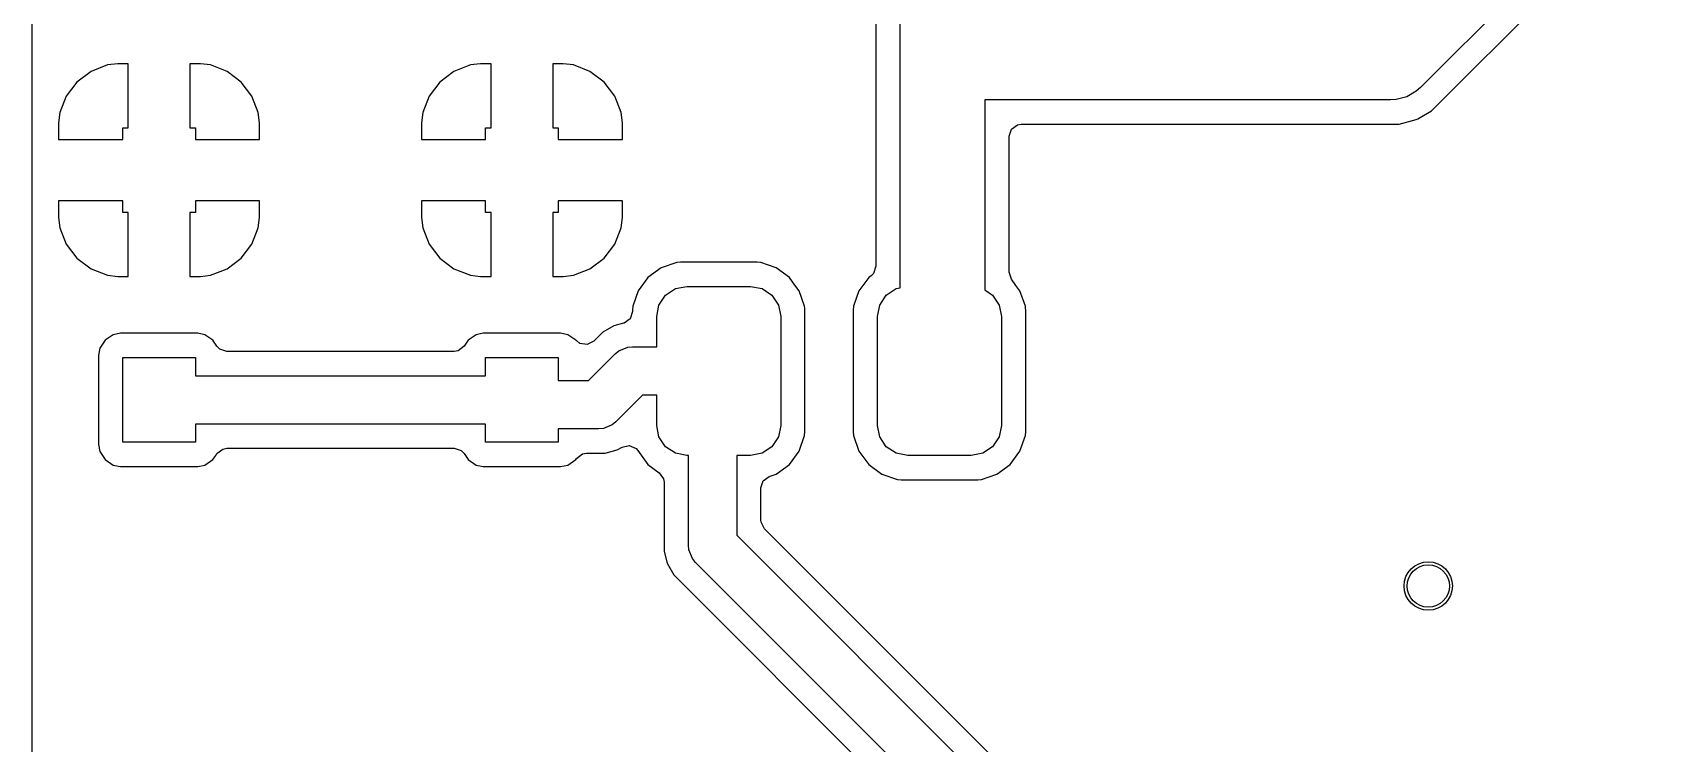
# Model space of a CAD drawing. Extents: x 0.23 to 2.97, y 0.23 to 2.17.
# Drawn here: x 0.23 to 0.756, y 0.783 to 1.014 of the extents above; entities that cross this region are included whole.
import ezdxf

# ---------------------------------------------------------------- set-up
doc = ezdxf.new("R2010")
doc.units = 0
doc.header["$MEASUREMENT"] = 0
doc.layers.add('BLACK', color=7, linetype='CONTINUOUS')

msp = doc.modelspace()

# ---------------------------------------------------------------- linework, layer by layer
at = {"layer": 'BLACK', "linetype": 'CONTINUOUS'}
for p, q in [((1.06141, 1.37622), (0.68147, 0.99628)), ((0.68503, 0.98868), (0.94864, 1.25229)), ((0.2297, 0.98481), (0.2297, 1.1424)), ((0.51213, 1.006), (0.51213, 1.05813)), ((0.50423, 1.05166), (0.50423, 0.93808)), ((0.51213, 0.93107), (0.51213, 1.006)), ((0.24881, 1.00154), (0.24424, 0.99807)), ((0.25415, 1.00364), (0.24881, 1.00154)), ((0.2575, 1.00405), (0.25415, 1.00364)), ((0.26094, 1.00405), (0.2575, 1.00405)), ((0.26094, 0.98318), (0.26094, 1.00405)), ((0.26094, 1.00405), (0.26094, 1.00405)), ((0.28439, 1.00405), (0.28094, 1.00405)), ((0.28094, 1.00405), (0.28094, 1.00405)), ((0.28094, 1.00405), (0.28094, 0.98318)), ((0.28774, 1.00364), (0.28439, 1.00405)), ((0.29308, 1.00154), (0.28774, 1.00364)), ((0.29765, 0.99807), (0.29308, 1.00154)), ((0.36692, 1.00154), (0.36235, 0.99807)), ((0.37226, 1.00364), (0.36692, 1.00154)), ((0.37561, 1.00405), (0.37226, 1.00364)), ((0.37906, 1.00405), (0.37561, 1.00405)), ((0.37906, 0.98318), (0.37906, 1.00405)), ((0.37906, 1.00405), (0.37906, 1.00405)), ((0.4025, 1.00405), (0.39906, 1.00405)), ((0.39906, 1.00405), (0.39906, 1.00405)), ((0.39906, 1.00405), (0.39906, 0.98318)), ((0.40585, 1.00364), (0.4025, 1.00405)), ((0.41119, 1.00154), (0.40585, 1.00364)), ((0.41576, 0.99807), (0.41119, 1.00154)), ((0.24424, 0.99807), (0.24077, 0.9935)), ((0.24424, 0.99807), (0.24424, 0.99807)), ((0.30112, 0.9935), (0.29765, 0.99807)), ((0.29765, 0.99807), (0.29765, 0.99807)), ((0.36235, 0.99807), (0.35888, 0.9935)), ((0.36235, 0.99807), (0.36235, 0.99807)), ((0.41923, 0.9935), (0.41576, 0.99807)), ((0.41576, 0.99807), (0.41576, 0.99807)), ((0.68011, 0.99509), (0.677, 0.99329)), ((0.68147, 0.99628), (0.68011, 0.99509)), ((0.24077, 0.9935), (0.23867, 0.98817)), ((0.30322, 0.98817), (0.30112, 0.9935)), ((0.35888, 0.9935), (0.35678, 0.98817)), ((0.42133, 0.98817), (0.41923, 0.9935)), ((0.67172, 0.99224), (0.53969, 0.99224)), ((0.53969, 0.99224), (0.53969, 0.93037)), ((0.67352, 0.99236), (0.67172, 0.99224)), ((0.677, 0.99329), (0.67352, 0.99236)), ((0.2297, 0.9594), (0.2297, 0.98481)), ((0.23867, 0.98817), (0.23827, 0.98481)), ((0.23827, 0.98481), (0.23827, 0.9794)), ((0.30362, 0.98481), (0.30322, 0.98817)), ((0.30362, 0.9794), (0.30362, 0.98481)), ((0.30362, 0.98481), (0.30362, 0.98481)), ((0.35678, 0.98817), (0.35638, 0.98481)), ((0.35638, 0.98481), (0.35638, 0.9794)), ((0.42173, 0.98481), (0.42133, 0.98817)), ((0.42173, 0.9794), (0.42173, 0.98481)), ((0.42173, 0.98481), (0.42173, 0.98481)), ((0.54832, 0.98274), (0.55027, 0.98416)), ((0.55027, 0.98416), (0.55148, 0.98435)), ((0.55148, 0.98435), (0.67458, 0.98435)), ((0.67458, 0.98435), (0.68009, 0.98583)), ((0.67458, 0.98435), (0.67458, 0.98435)), ((0.68009, 0.98583), (0.68059, 0.98612)), ((0.68059, 0.98612), (0.68503, 0.98868)), ((0.23827, 0.9794), (0.23827, 0.9794)), ((0.23827, 0.9794), (0.25913, 0.9794)), ((0.25913, 0.9794), (0.25913, 0.98318)), ((0.25913, 0.98318), (0.26094, 0.98318)), ((0.28094, 0.98318), (0.28276, 0.98318)), ((0.28276, 0.98318), (0.28276, 0.9794)), ((0.28276, 0.9794), (0.30362, 0.9794)), ((0.30362, 0.9794), (0.30362, 0.9794)), ((0.35638, 0.9794), (0.35638, 0.9794)), ((0.35638, 0.9794), (0.37724, 0.9794)), ((0.37724, 0.9794), (0.37724, 0.98318)), ((0.37724, 0.98318), (0.37906, 0.98318)), ((0.39906, 0.98318), (0.40087, 0.98318)), ((0.40087, 0.98318), (0.40087, 0.9794)), ((0.40087, 0.9794), (0.42173, 0.9794)), ((0.42173, 0.9794), (0.42173, 0.9794)), ((0.54758, 0.98045), (0.54832, 0.98274)), ((0.54758, 0.93618), (0.54758, 0.98045)), ((0.2297, 0.90916), (0.2297, 0.9594)), ((0.25913, 0.9594), (0.23827, 0.9594)), ((0.23827, 0.9594), (0.23827, 0.9594)), ((0.23827, 0.9594), (0.23827, 0.95399)), ((0.25913, 0.95562), (0.25913, 0.9594)), ((0.30362, 0.9594), (0.28276, 0.9594)), ((0.28276, 0.9594), (0.28276, 0.95562)), ((0.30362, 0.95399), (0.30362, 0.9594)), ((0.30362, 0.9594), (0.30362, 0.9594)), ((0.37724, 0.9594), (0.35638, 0.9594)), ((0.35638, 0.9594), (0.35638, 0.9594)), ((0.35638, 0.9594), (0.35638, 0.95399)), ((0.37724, 0.95562), (0.37724, 0.9594)), ((0.42173, 0.9594), (0.40087, 0.9594)), ((0.40087, 0.9594), (0.40087, 0.95562)), ((0.42173, 0.95399), (0.42173, 0.9594)), ((0.42173, 0.9594), (0.42173, 0.9594)), ((0.23827, 0.95399), (0.23867, 0.95064)), ((0.26094, 0.95562), (0.25913, 0.95562)), ((0.26094, 0.93476), (0.26094, 0.95562)), ((0.28276, 0.95562), (0.28094, 0.95562)), ((0.28094, 0.95562), (0.28094, 0.93476)), ((0.30322, 0.95064), (0.30362, 0.95399)), ((0.30362, 0.95399), (0.30362, 0.95399)), ((0.35638, 0.95399), (0.35678, 0.95064)), ((0.37906, 0.95562), (0.37724, 0.95562)), ((0.37906, 0.93476), (0.37906, 0.95562)), ((0.40087, 0.95562), (0.39906, 0.95562)), ((0.39906, 0.95562), (0.39906, 0.93476)), ((0.42133, 0.95064), (0.42173, 0.95399)), ((0.42173, 0.95399), (0.42173, 0.95399)), ((0.23867, 0.95064), (0.24077, 0.9453)), ((0.30112, 0.9453), (0.30322, 0.95064)), ((0.35678, 0.95064), (0.35888, 0.9453)), ((0.41923, 0.9453), (0.42133, 0.95064)), ((0.24077, 0.9453), (0.24424, 0.94073)), ((0.29765, 0.94073), (0.30112, 0.9453)), ((0.35888, 0.9453), (0.36235, 0.94073)), ((0.41576, 0.94073), (0.41923, 0.9453)), ((0.24424, 0.94073), (0.24424, 0.94073)), ((0.24424, 0.94073), (0.24881, 0.93726)), ((0.24881, 0.93726), (0.25415, 0.93516)), ((0.28774, 0.93516), (0.29308, 0.93726)), ((0.29308, 0.93726), (0.29765, 0.94073)), ((0.29765, 0.94073), (0.29765, 0.94073)), ((0.36235, 0.94073), (0.36235, 0.94073)), ((0.36235, 0.94073), (0.36692, 0.93726)), ((0.36692, 0.93726), (0.37226, 0.93516)), ((0.40585, 0.93516), (0.41119, 0.93726)), ((0.41119, 0.93726), (0.41576, 0.94073)), ((0.41576, 0.94073), (0.41576, 0.94073)), ((0.43436, 0.93757), (0.43006, 0.9344)), ((0.43941, 0.93934), (0.43436, 0.93757)), ((0.4406, 0.93945), (0.43941, 0.93934)), ((0.43941, 0.93934), (0.43941, 0.93934)), ((0.46555, 0.93945), (0.4406, 0.93945)), ((0.4406, 0.93945), (0.4406, 0.93945)), ((0.46674, 0.93934), (0.46555, 0.93945)), ((0.46555, 0.93945), (0.46555, 0.93945)), ((0.47179, 0.93757), (0.46674, 0.93934)), ((0.46674, 0.93934), (0.46674, 0.93934)), ((0.47609, 0.9344), (0.47179, 0.93757)), ((0.50423, 0.93808), (0.50349, 0.93579)), ((0.25415, 0.93516), (0.2575, 0.93476)), ((0.2575, 0.93476), (0.2575, 0.93476)), ((0.2575, 0.93476), (0.26094, 0.93476)), ((0.26094, 0.93476), (0.26094, 0.93476)), ((0.28094, 0.93476), (0.28094, 0.93476)), ((0.28094, 0.93476), (0.28439, 0.93476)), ((0.28439, 0.93476), (0.28774, 0.93516)), ((0.28439, 0.93476), (0.28439, 0.93476)), ((0.37226, 0.93516), (0.37561, 0.93476)), ((0.37561, 0.93476), (0.37561, 0.93476)), ((0.37561, 0.93476), (0.37906, 0.93476)), ((0.37906, 0.93476), (0.37906, 0.93476)), ((0.39906, 0.93476), (0.39906, 0.93476)), ((0.39906, 0.93476), (0.4025, 0.93476)), ((0.4025, 0.93476), (0.40585, 0.93516)), ((0.4025, 0.93476), (0.4025, 0.93476)), ((0.43006, 0.9344), (0.42688, 0.9301)), ((0.43006, 0.9344), (0.43006, 0.9344)), ((0.43897, 0.93081), (0.44274, 0.93156)), ((0.44274, 0.93156), (0.46341, 0.93156)), ((0.46341, 0.93156), (0.46718, 0.93081)), ((0.47789, 0.93197), (0.47609, 0.9344)), ((0.47609, 0.9344), (0.47609, 0.9344)), ((0.47609, 0.9344), (0.47609, 0.9344)), ((0.47609, 0.9344), (0.47609, 0.9344)), ((0.47609, 0.9344), (0.47609, 0.9344)), ((0.47927, 0.9301), (0.47789, 0.93197)), ((0.50191, 0.9344), (0.49873, 0.9301)), ((0.50265, 0.93495), (0.50191, 0.9344)), ((0.50191, 0.9344), (0.50191, 0.9344)), ((0.50349, 0.93579), (0.50265, 0.93495)), ((0.51082, 0.93081), (0.51213, 0.93107)), ((0.54758, 0.93615), (0.54758, 0.93618)), ((0.54834, 0.93386), (0.54758, 0.93615)), ((0.54982, 0.93185), (0.54834, 0.93386)), ((0.55112, 0.9301), (0.54982, 0.93185)), ((0.42688, 0.9301), (0.42512, 0.92505)), ((0.43365, 0.92548), (0.43578, 0.92868)), ((0.43578, 0.92868), (0.43897, 0.93081)), ((0.46718, 0.93081), (0.47037, 0.92868)), ((0.47037, 0.92868), (0.4725, 0.92548)), ((0.48103, 0.92505), (0.47927, 0.9301)), ((0.49873, 0.9301), (0.49697, 0.92505)), ((0.5055, 0.92548), (0.50763, 0.92868)), ((0.50763, 0.92868), (0.51082, 0.93081)), ((0.53969, 0.93037), (0.54222, 0.92868)), ((0.54222, 0.92868), (0.54435, 0.92548)), ((0.55288, 0.92505), (0.55112, 0.9301)), ((0.42426, 0.92102), (0.42231, 0.91961)), ((0.425, 0.92332), (0.42426, 0.92102)), ((0.42512, 0.92505), (0.425, 0.92385)), ((0.425, 0.92385), (0.425, 0.92332)), ((0.42512, 0.92505), (0.42512, 0.92505)), ((0.4329, 0.92172), (0.43365, 0.92548)), ((0.4329, 0.91187), (0.4329, 0.92172)), ((0.4725, 0.92548), (0.47325, 0.92172)), ((0.47325, 0.92172), (0.47325, 0.88628)), ((0.48109, 0.92448), (0.48103, 0.92505)), ((0.48115, 0.92385), (0.48109, 0.92448)), ((0.48115, 0.88415), (0.48115, 0.92385)), ((0.48115, 0.92385), (0.48115, 0.92385)), ((0.49697, 0.92505), (0.49685, 0.92385)), ((0.49685, 0.92385), (0.49685, 0.88415)), ((0.49697, 0.92505), (0.49697, 0.92505)), ((0.50475, 0.92172), (0.5055, 0.92548)), ((0.50475, 0.88628), (0.50475, 0.92172)), ((0.54435, 0.92548), (0.5451, 0.92172)), ((0.5451, 0.92172), (0.5451, 0.88628)), ((0.55294, 0.92448), (0.55288, 0.92505)), ((0.553, 0.92385), (0.55294, 0.92448)), ((0.553, 0.88415), (0.553, 0.92385)), ((0.553, 0.92385), (0.553, 0.92385)), ((0.25605, 0.91581), (0.25344, 0.91407)), ((0.25836, 0.91627), (0.25605, 0.91581)), ((0.25605, 0.91581), (0.25605, 0.91581)), ((0.28353, 0.91627), (0.25836, 0.91627)), ((0.25836, 0.91627), (0.25836, 0.91627)), ((0.25836, 0.91627), (0.25836, 0.91627)), ((0.28584, 0.91581), (0.28353, 0.91627)), ((0.28353, 0.91627), (0.28353, 0.91627)), ((0.28845, 0.91407), (0.28584, 0.91581)), ((0.28584, 0.91581), (0.28584, 0.91581)), ((0.28584, 0.91581), (0.28584, 0.91581)), ((0.28584, 0.91581), (0.28584, 0.91581)), ((0.37416, 0.91581), (0.37155, 0.91407)), ((0.37647, 0.91627), (0.37416, 0.91581)), ((0.37416, 0.91581), (0.37416, 0.91581)), ((0.40164, 0.91627), (0.37647, 0.91627)), ((0.37647, 0.91627), (0.37647, 0.91627)), ((0.37647, 0.91627), (0.37647, 0.91627)), ((0.40395, 0.91581), (0.40164, 0.91627)), ((0.40164, 0.91627), (0.40164, 0.91627)), ((0.40656, 0.91407), (0.40395, 0.91581)), ((0.40395, 0.91581), (0.40395, 0.91581)), ((0.40395, 0.91581), (0.40395, 0.91581)), ((0.40395, 0.91581), (0.40395, 0.91581)), ((0.41532, 0.91662), (0.4124, 0.9137)), ((0.41891, 0.91869), (0.41532, 0.91662)), ((0.41532, 0.91662), (0.41532, 0.91662)), ((0.42212, 0.91955), (0.41891, 0.91869)), ((0.42231, 0.91961), (0.42212, 0.91955)), ((0.2517, 0.91146), (0.25124, 0.90916)), ((0.25344, 0.91407), (0.2517, 0.91146)), ((0.2517, 0.91146), (0.2517, 0.91146)), ((0.25344, 0.91407), (0.25344, 0.91407)), ((0.28976, 0.9121), (0.28845, 0.91407)), ((0.28845, 0.91407), (0.28845, 0.91407)), ((0.28845, 0.91407), (0.28845, 0.91407)), ((0.29071, 0.91111), (0.28976, 0.9121)), ((0.293, 0.91037), (0.29071, 0.91111)), ((0.367, 0.91037), (0.293, 0.91037)), ((0.36834, 0.91061), (0.367, 0.91037)), ((0.37024, 0.9121), (0.36834, 0.91061)), ((0.37155, 0.91407), (0.37024, 0.9121)), ((0.37155, 0.91407), (0.37155, 0.91407)), ((0.40683, 0.9138), (0.40656, 0.91407)), ((0.40656, 0.91407), (0.40656, 0.91407)), ((0.40656, 0.91407), (0.40656, 0.91407)), ((0.40689, 0.91386), (0.40683, 0.9138)), ((0.40788, 0.91299), (0.40689, 0.91386)), ((0.41026, 0.91261), (0.40788, 0.91299)), ((0.4124, 0.9137), (0.41026, 0.91261)), ((0.41943, 0.90957), (0.42063, 0.91055)), ((0.42063, 0.91055), (0.42346, 0.91172)), ((0.42346, 0.91172), (0.425, 0.91187)), ((0.425, 0.91187), (0.4329, 0.91187)), ((0.2297, 0.65841), (0.2297, 0.90916)), ((0.25124, 0.90916), (0.25124, 0.90916)), ((0.25124, 0.90916), (0.25124, 0.88004)), ((0.25913, 0.88082), (0.25913, 0.90838)), ((0.25913, 0.90838), (0.28276, 0.90838)), ((0.28276, 0.90838), (0.28276, 0.90247)), ((0.37724, 0.90247), (0.37724, 0.90838)), ((0.37724, 0.90838), (0.40087, 0.90838)), ((0.40087, 0.90838), (0.40087, 0.90087)), ((0.41074, 0.90087), (0.41943, 0.90957)), ((0.28276, 0.90247), (0.37724, 0.90247)), ((0.40087, 0.90087), (0.41074, 0.90087)), ((0.42826, 0.89613), (0.41957, 0.88743)), ((0.4329, 0.89613), (0.42826, 0.89613)), ((0.4329, 0.88628), (0.4329, 0.89613)), ((0.37724, 0.88672), (0.28276, 0.88672)), ((0.28276, 0.88672), (0.28276, 0.88082)), ((0.37724, 0.88082), (0.37724, 0.88672)), ((0.414, 0.88513), (0.40087, 0.88513)), ((0.40087, 0.88513), (0.40087, 0.88082)), ((0.41554, 0.88528), (0.414, 0.88513)), ((0.41837, 0.88645), (0.41554, 0.88528)), ((0.41957, 0.88743), (0.41837, 0.88645)), ((0.43365, 0.88252), (0.4329, 0.88628)), ((0.47325, 0.88628), (0.4725, 0.88252)), ((0.48103, 0.88295), (0.48115, 0.88415)), ((0.48115, 0.88415), (0.48115, 0.88415)), ((0.49685, 0.88415), (0.49697, 0.88295)), ((0.5055, 0.88252), (0.50475, 0.88628)), ((0.5451, 0.88628), (0.54435, 0.88252)), ((0.55288, 0.88295), (0.553, 0.88415)), ((0.553, 0.88415), (0.553, 0.88415)), ((0.25124, 0.88004), (0.25124, 0.88004)), ((0.25124, 0.88004), (0.2517, 0.87774)), ((0.28276, 0.88082), (0.25913, 0.88082)), ((0.28976, 0.8771), (0.29166, 0.87859)), ((0.29166, 0.87859), (0.293, 0.87883)), ((0.293, 0.87883), (0.367, 0.87883)), ((0.367, 0.87883), (0.36929, 0.87809)), ((0.40087, 0.88082), (0.37724, 0.88082)), ((0.42009, 0.87831), (0.42163, 0.8792)), ((0.42163, 0.8792), (0.42398, 0.8797)), ((0.42398, 0.8797), (0.42618, 0.87872)), ((0.42618, 0.87872), (0.42671, 0.87813)), ((0.43578, 0.87932), (0.43365, 0.88252)), ((0.43897, 0.87719), (0.43578, 0.87932)), ((0.47037, 0.87932), (0.46718, 0.87719)), ((0.4725, 0.88252), (0.47037, 0.87932)), ((0.47927, 0.8779), (0.48103, 0.88295)), ((0.49697, 0.88295), (0.49697, 0.88295)), ((0.49697, 0.88295), (0.49873, 0.8779)), ((0.50763, 0.87932), (0.5055, 0.88252)), ((0.51082, 0.87719), (0.50763, 0.87932)), ((0.54222, 0.87932), (0.53903, 0.87719)), ((0.54435, 0.88252), (0.54222, 0.87932)), ((0.55112, 0.8779), (0.55288, 0.88295)), ((0.2517, 0.87774), (0.2517, 0.87774)), ((0.2517, 0.87774), (0.25319, 0.8755)), ((0.25319, 0.8755), (0.25344, 0.87513)), ((0.25344, 0.87513), (0.25605, 0.87338)), ((0.25605, 0.87338), (0.2578, 0.87304)), ((0.28353, 0.87293), (0.28584, 0.87338)), ((0.28584, 0.87338), (0.28845, 0.87513)), ((0.28845, 0.87513), (0.28938, 0.87653)), ((0.28938, 0.87653), (0.28976, 0.8771)), ((0.36929, 0.87809), (0.37024, 0.8771)), ((0.37024, 0.8771), (0.3713, 0.8755)), ((0.3713, 0.8755), (0.37155, 0.87513)), ((0.37155, 0.87513), (0.37416, 0.87338)), ((0.37416, 0.87338), (0.37591, 0.87304)), ((0.40164, 0.87293), (0.40395, 0.87338)), ((0.40395, 0.87338), (0.40656, 0.87513)), ((0.40656, 0.87513), (0.40681, 0.8755)), ((0.40681, 0.8755), (0.4087, 0.87699)), ((0.4087, 0.87699), (0.41005, 0.87723)), ((0.41005, 0.87723), (0.41608, 0.87723)), ((0.41608, 0.87723), (0.42009, 0.87831)), ((0.41608, 0.87723), (0.41608, 0.87723)), ((0.42671, 0.87813), (0.43006, 0.8736)), ((0.43006, 0.8736), (0.43006, 0.8736)), ((0.43006, 0.8736), (0.43006, 0.8736)), ((0.43006, 0.8736), (0.43372, 0.87089)), ((0.44274, 0.87644), (0.43897, 0.87719)), ((0.4432, 0.87644), (0.44274, 0.87644)), ((0.4432, 0.84727), (0.4432, 0.87644)), ((0.46341, 0.87644), (0.45895, 0.87644)), ((0.45895, 0.87644), (0.45895, 0.85053)), ((0.46718, 0.87719), (0.46341, 0.87644)), ((0.47179, 0.87043), (0.47609, 0.8736)), ((0.47609, 0.8736), (0.47927, 0.8779)), ((0.49873, 0.8779), (0.50191, 0.8736)), ((0.50191, 0.8736), (0.50191, 0.8736)), ((0.50191, 0.8736), (0.50191, 0.8736)), ((0.50191, 0.8736), (0.50191, 0.8736)), ((0.50191, 0.8736), (0.50191, 0.8736)), ((0.50191, 0.8736), (0.50621, 0.87043)), ((0.51459, 0.87644), (0.51082, 0.87719)), ((0.53526, 0.87644), (0.51459, 0.87644)), ((0.53903, 0.87719), (0.53526, 0.87644)), ((0.54364, 0.87043), (0.54794, 0.8736)), ((0.54794, 0.8736), (0.55112, 0.8779)), ((0.2578, 0.87304), (0.25836, 0.87293)), ((0.25836, 0.87293), (0.25836, 0.87293)), ((0.25836, 0.87293), (0.25836, 0.87293)), ((0.25836, 0.87293), (0.25836, 0.87293)), ((0.25836, 0.87293), (0.28353, 0.87293)), ((0.28353, 0.87293), (0.28353, 0.87293)), ((0.37591, 0.87304), (0.37647, 0.87293)), ((0.37647, 0.87293), (0.37647, 0.87293)), ((0.37647, 0.87293), (0.37647, 0.87293)), ((0.37647, 0.87293), (0.37647, 0.87293)), ((0.37647, 0.87293), (0.40164, 0.87293)), ((0.40164, 0.87293), (0.40164, 0.87293)), ((0.43372, 0.87089), (0.43513, 0.86893)), ((0.43513, 0.86893), (0.43531, 0.86776)), ((0.46684, 0.86593), (0.46759, 0.86822)), ((0.46759, 0.86822), (0.46945, 0.86961)), ((0.46945, 0.86961), (0.47179, 0.87043)), ((0.50621, 0.87043), (0.50621, 0.87043)), ((0.50621, 0.87043), (0.50621, 0.87043)), ((0.50621, 0.87043), (0.51126, 0.86866)), ((0.51126, 0.86866), (0.51245, 0.86855)), ((0.51245, 0.86855), (0.51245, 0.86855)), ((0.51245, 0.86855), (0.51245, 0.86855)), ((0.51245, 0.86855), (0.5374, 0.86855)), ((0.5374, 0.86855), (0.53859, 0.86866)), ((0.5374, 0.86855), (0.5374, 0.86855)), ((0.53859, 0.86866), (0.54364, 0.87043)), ((0.43531, 0.86776), (0.43531, 0.84935)), ((0.46684, 0.85542), (0.46684, 0.86593)), ((0.46689, 0.85481), (0.46684, 0.85542)), ((0.46798, 0.85266), (0.46689, 0.85481)), ((0.70752, 0.61313), (0.46798, 0.85266)), ((0.43531, 0.84935), (0.43531, 0.8452)), ((0.44335, 0.84574), (0.4432, 0.84727)), ((0.45895, 0.85053), (0.70603, 0.60345)), ((0.43531, 0.8452), (0.4362, 0.84186)), ((0.4362, 0.84186), (0.43638, 0.84119)), ((0.44453, 0.8429), (0.44335, 0.84574)), ((0.44551, 0.8417), (0.44453, 0.8429)), ((0.6949, 0.59231), (0.44551, 0.8417)), ((0.43638, 0.84119), (0.43846, 0.83759)), ((0.43846, 0.83759), (0.43846, 0.83759)), ((0.43846, 0.83759), (0.43846, 0.83759)), ((0.43846, 0.83759), (0.68522, 0.59083))]:
    msp.add_line(p, q, dxfattribs=at)
at = {"layer": 'BLACK'}
msp.add_circle((0.684, 0.834), 0.00787, dxfattribs=at)
at = {"layer": 'WHITE'}
msp.add_circle((0.684, 0.834), 0.00689, dxfattribs=at)

doc.saveas('drawing.dxf')
